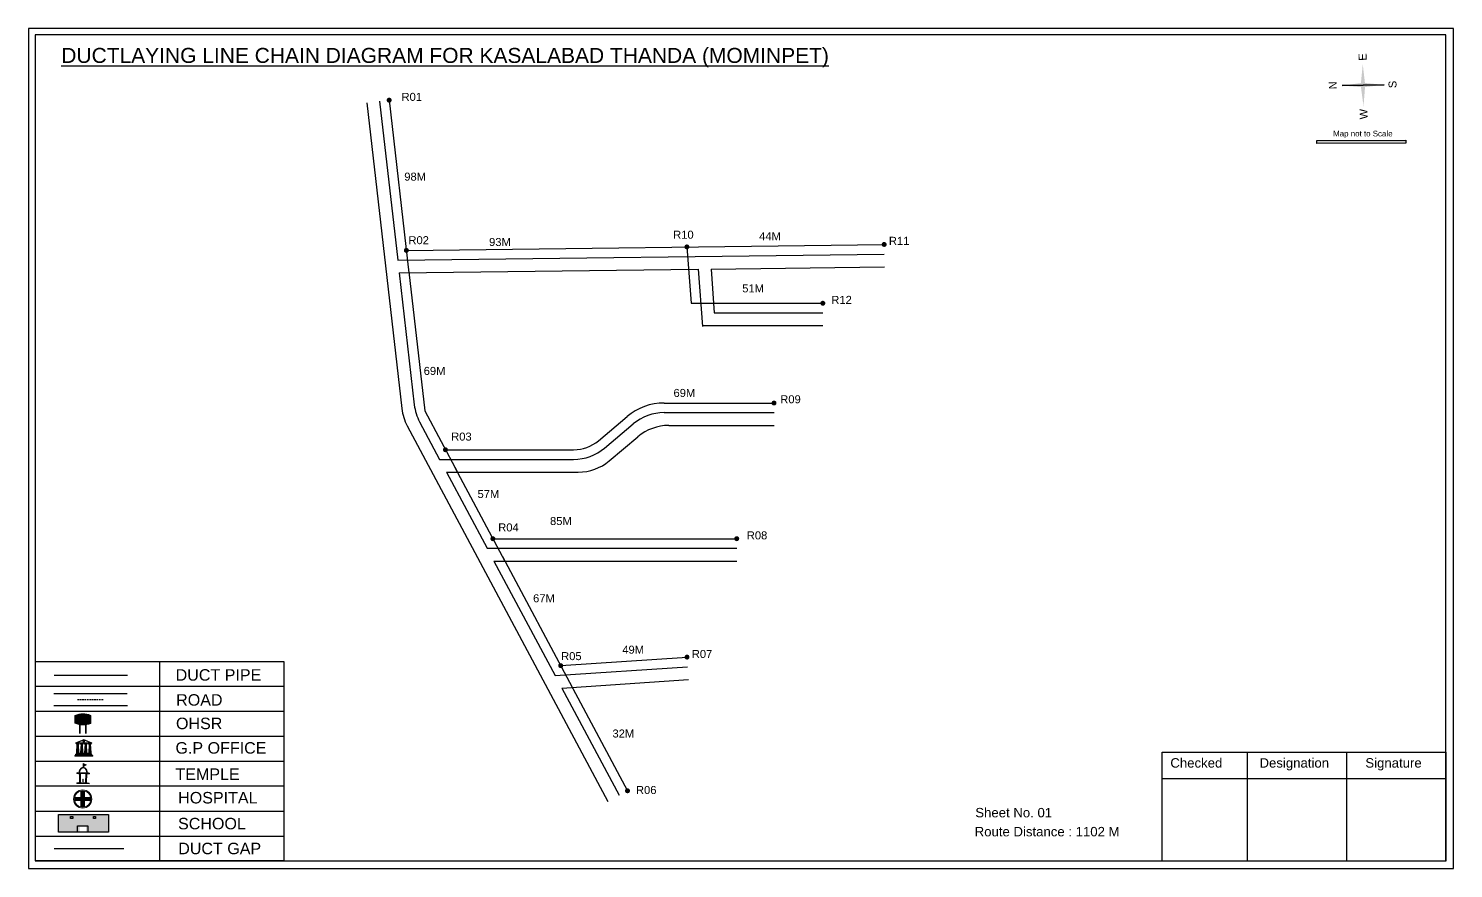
# Model space of a CAD drawing. Header units: inches. Extents: x -117 to 51867, y -12715 to 3423.
# Drawn here: x 47421 to 48311, y -9896 to -9372 of the extents above; entities that cross this region are included whole.
import ezdxf

# ---------------------------------------------------------------- set-up
doc = ezdxf.new("R2010")
doc.units = ezdxf.units.IN
doc.header["$MEASUREMENT"] = 0
doc.linetypes.add('DASHEDX2', pattern=[1.5, 1, -0.5])
for name, color, linetype in [('LANDMARK', 7, 'Continuous'), ('OHT', 7, 'Continuous'), ('pipe', 5, 'Continuous')]:
    doc.layers.add(name, color=color, linetype=linetype)
doc.styles.get("Standard").update_dxf_attribs({"font": 'arial.ttf'})

# ---------------------------------------------------------------- blocks, each defined once
blk = doc.blocks.new('OHT')
at = {"linetype": 'Continuous', "lineweight": 0, "true_color": 0x0ffffc}
blk.add_hatch(color=4, dxfattribs=at).paths.add_polyline_path([(0.012, 1), (0, 1, 0.101323), (-0.4, 0.916), (-0.4, 0.525, 0.194075), (0.399, 0.521), (0.399, 0.921, 0.097877)])
at = {"color": 4, "linetype": 'Continuous', "lineweight": 0, "true_color": 0x0ffffc, "flags": 128}
for points in [[(-0.4, 0.525), (-0.4, 0.916)], [(0.399, 0.521), (0.399, 0.921)]]:
    blk.add_lwpolyline(points, dxfattribs=at)
at = {"color": 4, "linetype": 'Continuous', "lineweight": 0, "true_color": 0x0ffffc, "const_width": 0.075, "flags": 128}
for points in [[(-0.15, 0), (-0.15, 0.475)], [(0.15, 0), (0.15, 0.473)]]:
    blk.add_lwpolyline(points, dxfattribs=at)
at = {"color": 4, "linetype": 'Continuous', "lineweight": 0, "true_color": 0x0ffffc}
for centre, radius, start, end in [((0.006, -0.019), 1.019, 67.31091, 113.47108), ((0.004, 1.513), 1.068, 247.76824, 291.70073)]:
    blk.add_arc(centre, radius, start, end, dxfattribs=at)
blk = doc.blocks.new('Government_Office')
at = {"linetype": 'Continuous', "lineweight": 0, "true_color": 0xff0000}
h = blk.add_hatch(color=1, dxfattribs=at)
h.paths.add_polyline_path([(0.44, 0.72), (0.45, 0.75), (0, 0.93), (-0.45, 0.75), (-0.44, 0.72)])
h.paths.add_polyline_path([(0.355, 0.75), (-0.355, 0.75), (0, 0.9)], flags=16)
h.paths.add_polyline_path([(0, 0.778, -1), (0, 0.872, -1)], flags=0)
h = blk.add_hatch(color=1, dxfattribs=at)
edge = h.paths.add_edge_path()
edge.add_arc((0, 0.825), 0.0467, 90, 270)
edge.add_arc((0, 0.825), 0.0467, 270, 450)
for points in [[(-0.5, 0.05), (0.5, 0.05), (0.5, 0), (-0.5, 0)], [(-0.45, 0.075), (-0.45, 0.12), (0.45, 0.12), (0.45, 0.075)], [(-0.4, 0.14), (-0.4, 0.18), (0.4, 0.18), (0.4, 0.14)]]:
    blk.add_hatch(color=1, dxfattribs=at).paths.add_polyline_path(points)
h = blk.add_hatch(color=1, dxfattribs=at)
edge = h.paths.add_edge_path()
edge.add_line((-0.27, 0.195), (-0.295, 0.675))
edge.add_line((-0.295, 0.675), (-0.29, 0.675))
edge.add_arc((-0.278, 0.688), 0.0176, 225.30401, 441.56588)
edge.add_line((-0.275, 0.705), (-0.395, 0.705))
edge.add_arc((-0.392, 0.688), 0.0176, 98.43412, 314.69599)
edge.add_line((-0.38, 0.675), (-0.375, 0.675))
edge.add_line((-0.375, 0.675), (-0.4, 0.195))
edge.add_line((-0.4, 0.195), (-0.27, 0.195))
h = blk.add_hatch(color=1, dxfattribs=at)
edge = h.paths.add_edge_path()
edge.add_line((-0.047, 0.195), (-0.072, 0.675))
edge.add_line((-0.072, 0.675), (-0.067, 0.675))
edge.add_arc((-0.054, 0.688), 0.0176, 225.30401, 441.56588)
edge.add_line((-0.052, 0.705), (-0.172, 0.705))
edge.add_arc((-0.169, 0.688), 0.0176, 98.43412, 314.69599)
edge.add_line((-0.157, 0.675), (-0.152, 0.675))
edge.add_line((-0.152, 0.675), (-0.177, 0.195))
edge.add_line((-0.177, 0.195), (-0.047, 0.195))
h = blk.add_hatch(color=1, dxfattribs=at)
edge = h.paths.add_edge_path()
edge.add_line((0.177, 0.195), (0.152, 0.675))
edge.add_line((0.152, 0.675), (0.157, 0.675))
edge.add_arc((0.169, 0.688), 0.0176, 225.30401, 441.56588)
edge.add_line((0.172, 0.705), (0.052, 0.705))
edge.add_arc((0.054, 0.688), 0.0176, 98.43412, 314.69599)
edge.add_line((0.067, 0.675), (0.072, 0.675))
edge.add_line((0.072, 0.675), (0.047, 0.195))
edge.add_line((0.047, 0.195), (0.177, 0.195))
h = blk.add_hatch(color=1, dxfattribs=at)
edge = h.paths.add_edge_path()
edge.add_line((0.4, 0.195), (0.375, 0.675))
edge.add_line((0.375, 0.675), (0.38, 0.675))
edge.add_arc((0.392, 0.688), 0.0176, 225.30401, 441.56588)
edge.add_line((0.395, 0.705), (0.275, 0.705))
edge.add_arc((0.278, 0.688), 0.0176, 98.43412, 314.69599)
edge.add_line((0.29, 0.675), (0.295, 0.675))
edge.add_line((0.295, 0.675), (0.27, 0.195))
edge.add_line((0.27, 0.195), (0.4, 0.195))
at = {"color": 1, "linetype": 'Continuous', "lineweight": 0, "true_color": 0xff0000, "flags": 128}
for points in [[(-0.45, 0.75), (-0.44, 0.72), (0.44, 0.72), (0.45, 0.75), (0, 0.93)], [(-0.355, 0.75), (0.355, 0.75), (0, 0.9)], [(-0.5, 0.05), (0.5, 0.05), (0.5, 0), (-0.5, 0)], [(-0.45, 0.075), (-0.45, 0.12), (0.45, 0.12), (0.45, 0.075)], [(-0.4, 0.14), (-0.4, 0.18), (0.4, 0.18), (0.4, 0.14)]]:
    blk.add_lwpolyline(points, close=True, dxfattribs=at)
for points in [[(0, 0.872, 1), (0, 0.778, 1)], [(-0.27, 0.195), (-0.295, 0.675), (-0.29, 0.675, 1.379694), (-0.275, 0.705), (-0.395, 0.705, 1.379694), (-0.38, 0.675), (-0.375, 0.675), (-0.4, 0.195)], [(-0.047, 0.195), (-0.072, 0.675), (-0.067, 0.675, 1.379694), (-0.052, 0.705), (-0.172, 0.705, 1.379694), (-0.157, 0.675), (-0.152, 0.675), (-0.177, 0.195)], [(0.177, 0.195), (0.152, 0.675), (0.157, 0.675, 1.379694), (0.172, 0.705), (0.052, 0.705, 1.379694), (0.067, 0.675), (0.072, 0.675), (0.047, 0.195)], [(0.4, 0.195), (0.375, 0.675), (0.38, 0.675, 1.379694), (0.395, 0.705), (0.275, 0.705, 1.379694), (0.29, 0.675), (0.295, 0.675), (0.27, 0.195)]]:
    blk.add_lwpolyline(points, format="xyb", close=True, dxfattribs=at)
blk = doc.blocks.new('Temple')
at = {"linetype": 'Continuous', "lineweight": 0, "true_color": 0xff0000}
h = blk.add_hatch(color=1, dxfattribs=at)
edge = h.paths.add_edge_path()
edge.add_line((0.175, 0.49), (0.225, 0.49))
edge.add_line((0.225, 0.49), (0.225, 0.497))
edge.add_line((0.225, 0.497), (0.307, 0.497))
edge.add_line((0.307, 0.497), (0.307, 0.533))
edge.add_line((0.307, 0.533), (0.257, 0.533))
edge.add_line((0.257, 0.533), (0.257, 0.54))
edge.add_line((0.257, 0.54), (0.2, 0.54))
edge.add_spline(control_points=[(0.2, 0.54), (0.2, 0.589), (0.19, 0.638), (0.142, 0.743), (0.092, 0.79), (0.027, 0.805), (0.02, 0.806), (0.012, 0.806)], knot_values=[4.712389, 4.712389, 4.712389, 4.712389, 5.278166, 5.278166, 6.117402, 6.117402, 6.223801, 6.223801, 6.223801, 6.223801], degree=3, periodic=0)
edge.add_line((0.012, 0.806), (0.012, 0.79))
edge.add_line((0.012, 0.79), (-0.012, 0.79))
edge.add_line((-0.012, 0.79), (-0.012, 0.806))
edge.add_spline(control_points=[(-0.012, 0.806), (-0.055, 0.802), (-0.096, 0.781), (-0.171, 0.699), (-0.197, 0.628), (-0.2, 0.55), (-0.2, 0.545), (-0.2, 0.54)], knot_values=[6.343965, 6.343965, 6.343965, 6.343965, 6.956638, 6.956638, 7.795874, 7.795874, 7.853982, 7.853982, 7.853982, 7.853982], degree=3, periodic=0)
edge.add_line((-0.2, 0.54), (-0.257, 0.54))
edge.add_line((-0.257, 0.54), (-0.257, 0.533))
edge.add_line((-0.257, 0.533), (-0.307, 0.533))
edge.add_line((-0.307, 0.533), (-0.307, 0.497))
edge.add_line((-0.307, 0.497), (-0.225, 0.497))
edge.add_line((-0.225, 0.497), (-0.225, 0.49))
edge.add_line((-0.225, 0.49), (-0.175, 0.49))
edge.add_line((-0.175, 0.49), (-0.175, 0.07))
edge.add_arc((-0.205, 0.07), 0.03, -90, 0, ccw=False)
edge.add_line((-0.205, 0.04), (-0.257, 0.04))
edge.add_line((-0.257, 0.04), (-0.257, 0.033))
edge.add_line((-0.257, 0.033), (-0.307, 0.033))
edge.add_line((-0.307, 0.033), (-0.307, 0))
edge.add_line((-0.307, 0), (0.307, 0))
edge.add_line((0.307, 0), (0.307, 0.033))
edge.add_line((0.307, 0.033), (0.257, 0.033))
edge.add_line((0.257, 0.033), (0.257, 0.04))
edge.add_line((0.257, 0.04), (0.205, 0.04))
edge.add_arc((0.205, 0.07), 0.03, 180, 270, ccw=False)
edge.add_line((0.175, 0.07), (0.175, 0.49))
h.paths.add_polyline_path([(0.125, 0.07, -0.414214), (0.095, 0.04), (0.05, 0.04), (0.05, 0.033), (-0.05, 0.033), (-0.05, 0.04), (-0.095, 0.04, -0.414214), (-0.125, 0.07), (-0.125, 0.497), (0.125, 0.497)], flags=16)
edge = h.paths.add_edge_path(flags=16)
edge.add_ellipse((0, 0.54), major_axis=(0, 0.242), ratio=0.722808, start_angle=270, end_angle=450, ccw=False)
edge.add_line((0.175, 0.54), (-0.175, 0.54))
h.paths.add_polyline_path([(0.012, 0.23), (0.012, 0.07), (-0.012, 0.07), (-0.012, 0.23)], flags=0)
h = blk.add_hatch(color=1, dxfattribs=at)
edge = h.paths.add_edge_path()
edge.add_line((0.012, 0.857), (0, 0.85))
edge.add_line((0, 0.85), (-0.003, 0.925))
edge.add_line((-0.003, 0.925), (-0.012, 0.925))
edge.add_line((-0.012, 0.925), (-0.012, 0.806))
edge.add_spline(control_points=[(-0.012, 0.806), (-0.004, 0.807), (0.004, 0.807), (0.012, 0.806)], knot_values=[6.223801, 6.223801, 6.223801, 6.223801, 6.343965, 6.343965, 6.343965, 6.343965], degree=3, periodic=0)
edge.add_line((0.012, 0.806), (0.012, 0.857))
h = blk.add_hatch(color=1, dxfattribs=at)
edge = h.paths.add_edge_path()
edge.add_line((0.012, 0.79), (0.012, 0.806))
edge.add_spline(control_points=[(0.012, 0.806), (0.004, 0.807), (-0.004, 0.807), (-0.012, 0.806)], knot_values=[6.223801, 6.223801, 6.223801, 6.223801, 6.343965, 6.343965, 6.343965, 6.343965], degree=3, periodic=0)
edge.add_line((-0.012, 0.806), (-0.012, 0.79))
edge.add_line((-0.012, 0.79), (0.012, 0.79))
at = {"linetype": 'Continuous', "lineweight": 0, "true_color": 0xe66000}
blk.add_hatch(color=32, dxfattribs=at).paths.add_polyline_path([(-0.006, 1), (0.147, 0.931), (0, 0.85)])
at = {"color": 1, "linetype": 'Continuous', "lineweight": 0, "true_color": 0xff0000, "flags": 128}
for points in [[(0.012, 0.925), (-0.012, 0.925), (-0.012, 0.79), (0.012, 0.79)], [(0.012, 0.23), (-0.012, 0.23), (-0.012, 0.07), (0.012, 0.07)]]:
    blk.add_lwpolyline(points, close=True, dxfattribs=at)
at = {"color": 32, "linetype": 'Continuous', "lineweight": 0, "true_color": 0xe66000, "flags": 128}
blk.add_lwpolyline([(-0.006, 1), (0.147, 0.931), (0, 0.85), (-0.006, 1)], dxfattribs=at)
at = {"color": 1, "linetype": 'Continuous', "lineweight": 0, "true_color": 0xff0000, "flags": 128}
blk.add_lwpolyline([(0.2, 0.54), (0.257, 0.54), (0.257, 0.533), (0.307, 0.533), (0.307, 0.497), (0.225, 0.497), (0.225, 0.49), (0.175, 0.49), (0.175, 0.07, 0.414214), (0.205, 0.04), (0.257, 0.04), (0.257, 0.033), (0.307, 0.033), (0.307, 0), (-0.307, 0), (-0.307, 0.033), (-0.257, 0.033), (-0.257, 0.04), (-0.205, 0.04, 0.414214), (-0.175, 0.07), (-0.175, 0.49), (-0.225, 0.49), (-0.225, 0.497), (-0.307, 0.497), (-0.307, 0.533), (-0.257, 0.533), (-0.257, 0.54), (-0.2, 0.54)], format="xyb", dxfattribs=at)
blk.add_lwpolyline([(-0.175, 0.54), (0.175, 0.54)], dxfattribs=at)
blk.add_lwpolyline([(0.125, 0.497), (0.125, 0.07, -0.414214), (0.095, 0.04), (0.05, 0.04), (0.05, 0.033), (-0.05, 0.033), (-0.05, 0.04), (-0.095, 0.04, -0.414214), (-0.125, 0.07), (-0.125, 0.497)], format="xyb", close=True, dxfattribs=at)
at = {"color": 1, "linetype": 'Continuous', "lineweight": 0, "true_color": 0xff0000}
blk.add_ellipse((0, 0.54), major_axis=(0, 0.242), ratio=0.722808, start_param=4.712389, end_param=7.853982, dxfattribs=at)
blk.add_open_spline([(0.2, 0.54), (0.2, 0.589), (0.19, 0.638), (0.142, 0.743), (0.092, 0.79), (-0.023, 0.816), (-0.085, 0.794), (-0.171, 0.699), (-0.197, 0.628), (-0.2, 0.55), (-0.2, 0.545), (-0.2, 0.54)], degree=3, knots=[4.712389, 4.712389, 4.712389, 4.712389, 5.278166, 5.278166, 6.117402, 6.117402, 6.956638, 6.956638, 7.795874, 7.795874, 7.853982, 7.853982, 7.853982, 7.853982], dxfattribs=at)
blk = doc.blocks.new('*U111')
at = {"color": 0, "linetype": 'DASHEDX2', "transparency": 16777216}
blk.add_line((-8.22, 0), (8.01, 0), dxfattribs=at)
blk = doc.blocks.new('Hospital')
at = {"linetype": 'Continuous', "lineweight": 0, "true_color": 0x000000}
h = blk.add_hatch(color=18, dxfattribs=at)
h.paths.add_polyline_path([(-0.5, 0, 1), (0.5, 0, 1)])
h.paths.add_polyline_path([(0.446, 0, -1), (-0.446, 0, -1)], flags=16)
at = {"linetype": 'Continuous', "true_color": 0xff0000}
blk.add_hatch(color=1, dxfattribs=at).paths.add_polyline_path([(-0.394, 0.08), (-0.08, 0.08), (-0.08, 0.394), (0.08, 0.394), (0.08, 0.08), (0.394, 0.08), (0.394, -0.08), (0.08, -0.08), (0.08, -0.394), (-0.08, -0.394), (-0.08, -0.08), (-0.394, -0.08)])
at = {"color": 1, "linetype": 'Continuous', "true_color": 0xff0000, "flags": 128}
blk.add_lwpolyline([(-0.394, 0.08), (-0.08, 0.08), (-0.08, 0.394), (0.08, 0.394), (0.08, 0.08), (0.394, 0.08), (0.394, -0.08), (0.08, -0.08), (0.08, -0.394), (-0.08, -0.394), (-0.08, -0.08), (-0.394, -0.08)], close=True, dxfattribs=at)
at = {"color": 18, "linetype": 'Continuous', "lineweight": 0, "true_color": 0x000000}
for radius in [0.5, 0.446]:
    blk.add_circle((0, 0), radius, dxfattribs=at)

msp = doc.modelspace()

# ---------------------------------------------------------------- hatches: boundary and pattern name
at = {"ltscale": 0.5}
h = msp.add_hatch(color=5, dxfattribs=at)
h.dxf.hatch_style = 1
h.paths.add_polyline_path([(47648.19, -9416.75, 1), (47645.07, -9416.75, 1)])
at = {"true_color": 0x0093dd}
h = msp.add_hatch(color=142, dxfattribs=at)
h.dxf.hatch_style = 1
h.paths.add_polyline_path([(48226.1, -9441.88), (48226.1, -9443.73), (48281.61, -9443.6), (48281.61, -9441.76)])
at = {"ltscale": 0.5}
h = msp.add_hatch(color=5, dxfattribs=at)
h.dxf.hatch_style = 1
h.paths.add_polyline_path([(47957.38, -9506.84, 1), (47954.26, -9506.84, 1)])
h = msp.add_hatch(color=5, dxfattribs=at)
h.dxf.hatch_style = 1
h.paths.add_polyline_path([(47658.91, -9510.52, 1), (47655.79, -9510.52, 1)])
h = msp.add_hatch(color=5, dxfattribs=at)
h.dxf.hatch_style = 1
h.paths.add_polyline_path([(47834.15, -9508.36, 1), (47831.04, -9508.36, 1)])
h = msp.add_hatch(color=5, dxfattribs=at)
h.dxf.hatch_style = 1
h.paths.add_polyline_path([(47919.07, -9543.55, 1), (47915.95, -9543.55, 1)])
h = msp.add_hatch(color=5, dxfattribs=at)
h.dxf.hatch_style = 1
h.paths.add_polyline_path([(47888.58, -9605.85, 1), (47885.46, -9605.85, 1)])
h = msp.add_hatch(color=5, dxfattribs=at)
h.dxf.hatch_style = 1
h.paths.add_polyline_path([(47683.31, -9635.02, 1), (47680.19, -9635.02, 1)])
h = msp.add_hatch(color=5, dxfattribs=at)
h.dxf.hatch_style = 1
h.paths.add_polyline_path([(47712.98, -9690.58, 1), (47709.86, -9690.58, 1)])
h = msp.add_hatch(color=5, dxfattribs=at)
h.dxf.hatch_style = 1
h.paths.add_polyline_path([(47865.3, -9690.58, 1), (47862.18, -9690.58, 1)])
h = msp.add_hatch(color=5, dxfattribs=at)
h.dxf.hatch_style = 1
h.paths.add_polyline_path([(47834.23, -9764.51, 1), (47831.12, -9764.51, 1)])
h = msp.add_hatch(color=5, dxfattribs=at)
h.dxf.hatch_style = 1
h.paths.add_polyline_path([(47755.32, -9769.84, 1), (47752.2, -9769.84, 1)])
h = msp.add_hatch(color=5, dxfattribs=at)
h.dxf.hatch_style = 1
h.paths.add_polyline_path([(47797.06, -9847.99, 1), (47793.95, -9847.99, 1)])
at = {"true_color": 0xc8c92d}
h = msp.add_hatch(color=52, dxfattribs=at)
h.dxf.hatch_style = 1
h.paths.add_polyline_path([(47446.29, -9862.81), (47440.12, -9862.81), (47440.12, -9873.9), (47446.29, -9873.9)])
h.paths.add_polyline_path([(47471.14, -9862.81), (47464.97, -9862.81), (47464.97, -9873.9), (47471.14, -9873.9)])
at = {"true_color": 0x293189}
h = msp.add_hatch(color=177, dxfattribs=at)
h.dxf.hatch_style = 1
h.paths.add_polyline_path([(47464.97, -9862.81), (47446.29, -9862.81), (47446.29, -9873.9), (47453.3, -9873.9), (47453.3, -9870.27), (47457.15, -9870.27), (47457.15, -9873.9), (47464.97, -9873.9)])
h.paths.add_polyline_path([(47448.96, -9865.29), (47447.58, -9865.29), (47447.58, -9864.02), (47448.96, -9864.02)], flags=16)
h.paths.add_polyline_path([(47461.83, -9865.29), (47461.83, -9864.02), (47463.21, -9864.02), (47463.21, -9865.29)], flags=16)

# ---------------------------------------------------------------- linework, layer by layer
for p, q in [((48268.17, -9407.18), (48241.87, -9407.64)), ((48241.87, -9407.64), (48268.17, -9407.18)), ((48268.17, -9407.18), (48241.87, -9407.64)), ((48255.04, -9407.41), (48268.17, -9407.18)), ((47640.67, -9417.43), (47652, -9516.59)), ((47632.72, -9418.34), (47654.55, -9609.36)), ((47652, -9516.59), (47955.9, -9512.84)), ((47643.96, -9516.69), (47643.96, -9516.69)), ((47652.92, -9524.58), (47839.66, -9522.27)), ((47839.66, -9522.27), (47842.36, -9558.15)), ((47847.67, -9522.18), (47956, -9520.84)), ((47847.67, -9522.18), (47849.73, -9549.55)), ((47652.92, -9524.58), (47662.33, -9606.94)), ((47849.73, -9549.55), (47917.51, -9549.55)), ((47842.31, -9557.55), (47917.51, -9557.55)), ((47818.4, -9611.85), (47854.29, -9611.85)), ((47854.29, -9611.85), (47887.02, -9611.85)), ((47657.9, -9620.09), (47783.16, -9854.58)), ((47665.67, -9617.66), (47678.15, -9641.02)), ((47781.17, -9633.97), (47799.08, -9618.9)), ((47821.32, -9619.85), (47854.29, -9619.85)), ((47854.29, -9619.85), (47887.02, -9619.85)), ((47784.09, -9641.97), (47802, -9626.9)), ((47678.15, -9641.02), (47761.85, -9641.02)), ((47682.42, -9649.02), (47764.77, -9649.02)), ((47682.42, -9649.02), (47707.82, -9696.58)), ((47698.75, -9696.58), (47698.75, -9696.58)), ((47707.82, -9696.58), (47863.74, -9696.58)), ((47712.1, -9704.58), (47863.74, -9704.58)), ((47712.1, -9704.58), (47750.29, -9776.08)), ((47425.44, -9767.38), (47425.44, -9890.59)), ((47503.21, -9767.38), (47503.21, -9891.8)), ((47750.29, -9776.08), (47833.08, -9770.5)), ((47741.54, -9776.67), (47741.54, -9776.67)), ((47754.43, -9783.82), (47833.62, -9778.48)), ((47580.97, -9782.93), (47425.44, -9782.93)), ((47437.1, -9787.23), (47482.98, -9787.23)), ((47754.43, -9783.82), (47790.21, -9850.81)), ((47580.97, -9798.49), (47425.44, -9798.49)), ((47437.1, -9794.75), (47483.22, -9794.75)), ((47580.97, -9814.04), (47425.44, -9814.04)), ((47580.97, -9829.59), (47425.44, -9829.59)), ((47580.97, -9845.14), (47425.44, -9845.14)), ((47425.44, -9860.7), (47580.97, -9860.7)), ((47425.44, -9876.25), (47580.97, -9876.25)), ((47425.44, -9890.59), (47425.44, -9891.8)), ((47425.44, -9890.83), (47425.44, -9891.79)), ((47580.97, -9891.8), (47425.44, -9891.8))]:
    msp.add_line(p, q)
at = {"color": 1}
msp.add_line((48241.87, -9407.64), (48255.03, -9407.41), dxfattribs=at)
at = {"color": 242, "true_color": 0xcd2027}
for p, q in [((48182.5, -9823.95), (48182.5, -9891.85)), ((48244.71, -9823.95), (48244.71, -9891.85)), ((48129.54, -9840.4), (48306.76, -9840.4))]:
    msp.add_line(p, q, dxfattribs=at)
for points in [[(47421.33, -9372), (47421.33, -9896.5), (48311.47, -9896.5), (48311.47, -9372)], [(47425.44, -9376.02), (47425.44, -9891.79), (48306.76, -9891.79), (48306.76, -9376.02)], [(47471.21, -9862.81), (47471.21, -9873.9), (47440.12, -9873.9), (47440.12, -9862.81)], [(47448.96, -9864.02), (47448.96, -9865.29), (47447.58, -9865.29), (47447.58, -9864.02)], [(47461.83, -9865.29), (47461.83, -9864.02), (47463.21, -9864.02), (47463.21, -9865.29)]]:
    msp.add_lwpolyline(points, close=True)
at = {"color": 142, "true_color": 0x0093dd}
msp.add_lwpolyline([(48281.61, -9443.6), (48226.1, -9443.73), (48226.1, -9441.88), (48281.61, -9441.76), (48281.61, -9443.6)], dxfattribs=at)
for points in [[(47580.97, -9891.8), (47580.97, -9767.38), (47425.44, -9767.38)], [(47451.97, -9873.9), (47451.97, -9869.8), (47458.49, -9869.8), (47458.49, -9873.9)]]:
    msp.add_lwpolyline(points)
at = {"color": 242, "true_color": 0xcd2027}
msp.add_lwpolyline([(48306.76, -9891.85), (48129.54, -9891.85), (48129.54, -9823.95), (48306.76, -9823.95)], close=True, dxfattribs=at)
for centre, start, end in [((47684.36, -9605.95), 186.51913, 208.10975), ((47692.13, -9603.53), 186.51913, 208.10975), ((47818.4, -9641.85), 90, 130.09388), ((47821.32, -9649.85), 90, 130.09388), ((47761.85, -9611.02), 270, 310.09388), ((47764.77, -9619.02), 270, 310.09388)]:
    msp.add_arc(centre, 30, start, end)
for points in [[(48256.31, -9407.37), (48253.5, -9407.42), (48254.79, -9394.26)], [(48256.31, -9407.37), (48253.5, -9407.42), (48254.79, -9394.26)], [(48256.32, -9407.37), (48253.5, -9407.42), (48255.25, -9420.56)], [(48256.32, -9407.37), (48253.5, -9407.42), (48255.25, -9420.56)], [(48255.05, -9408.7), (48255, -9405.89), (48268.17, -9407.18)], [(48255.05, -9408.7), (48255, -9405.89), (48268.17, -9407.18)]]:
    msp.add_solid(points)
at = {"color": 1}
msp.add_solid([(48255.05, -9408.71), (48255, -9405.89), (48241.87, -9407.64)], dxfattribs=at)
msp.add_solid([(48255.05, -9408.71), (48255, -9405.89), (48241.87, -9407.64)], dxfattribs=at)
at = {"layer": 'OHT', "color": 5}
msp.add_line((47437.27, -9775.84), (47483.15, -9775.84), dxfattribs=at)
at = {"layer": 'OHT', "color": 1}
msp.add_line((47437.27, -9884.03), (47480.86, -9884.03), dxfattribs=at)
at = {"layer": 'pipe'}
for p, q in [((47646.63, -9416.75), (47658.95, -9524.51)), ((47657.35, -9510.52), (47955.82, -9506.84)), ((47832.59, -9508.36), (47835.24, -9543.55)), ((47658.88, -9523.9), (47668.81, -9610.8)), ((47835.24, -9543.55), (47917.51, -9543.55)), ((47668.81, -9610.8), (47689.23, -9649.02)), ((47818.4, -9605.85), (47854.29, -9605.85)), ((47854.29, -9605.85), (47887.02, -9605.85)), ((47777.31, -9629.38), (47795.21, -9614.31)), ((47681.75, -9635.02), (47761.85, -9635.02)), ((47687.72, -9646.2), (47718.9, -9704.58)), ((47711.42, -9690.58), (47863.74, -9690.58)), ((47717.39, -9701.75), (47760.99, -9783.38)), ((47753.76, -9769.84), (47832.68, -9764.51)), ((47759.72, -9781), (47795.51, -9847.99))]:
    msp.add_line(p, q, dxfattribs=at)
for centre, radius, start, end in [((47818.4, -9641.85), 36, 90, 130.09388), ((47761.85, -9611.02), 24, 270, 310.09388)]:
    msp.add_arc(centre, radius, start, end, dxfattribs=at)

# ---------------------------------------------------------------- block references
at = {"linetype": 'DASHEDX2'}
msp.add_blockref('*U111', (47460.1, -9790.99), dxfattribs=at)
at = {"layer": 'LANDMARK'}
for name, p, xscale, yscale, zscale in [('Government_Office', (47455.86, -9826.45), 11.32114773247135, 11.32114773247135, 11.32114773247135), ('Hospital', (47455.17, -9853.11), 11.41772014427468, 11.41772014427468, 11.41772014427468)]:
    msp.add_blockref(name, p, dxfattribs=dict(at, xscale=xscale, yscale=yscale, zscale=zscale))
at = {"layer": 'LANDMARK', "xscale": 12.62452535729322, "yscale": 12.62452535729322, "zscale": 12.62452535729322, "rotation": 358.3713438591284}
msp.add_blockref('Temple', (47455.29, -9843.57), dxfattribs=at)
at = {"layer": 'OHT', "xscale": 12.45189723782068, "yscale": 12.45189723782068, "zscale": 12.45189723782068}
msp.add_blockref('OHT', (47455.27, -9812.35), dxfattribs=at)

# ---------------------------------------------------------------- texts
at = {"color": 242, "true_color": 0xcd2027}
msp.add_text('%%UDUCTLAYING LINE CHAIN DIAGRAM FOR KASALABAD THANDA (MOMINPET)', height=9.375, dxfattribs=at).set_placement((47441.83, -9393.49))
for s, p in [('E', (48257.19, -9392.09)), ('N', (48238.6, -9409.94)), ('S', (48275.89, -9409.19)), ('W', (48257.83, -9428.69))]:
    msp.add_text(s, height=4.95, rotation=91.00631).set_placement(p)
for s, height, p in [('R01', 5, (47654.33, -9417.17)), ('Map not to Scale', 3.5424, (48236.28, -9439.38)), ('98M', 5, (47656.05, -9466.99)), ('R02', 5, (47658.64, -9506.67)), ('93M', 5, (47709.04, -9507.8)), ('R10', 5, (47824.01, -9503.25)), ('44M', 5, (47877.73, -9504.21)), ('R11', 5, (47958.78, -9507.08)), ('51M', 5, (47867.17, -9536.77)), ('R12', 5, (47922.81, -9543.95)), ('69M', 5, (47668.19, -9588.3)), ('69M', 5, (47824.24, -9602.05)), ('R09', 5, (47890.93, -9606.02)), ('R03', 5, (47685.35, -9629.31)), ('57M', 5, (47701.82, -9665.15)), ('R04', 5, (47714.75, -9686.02)), ('85M', 5, (47747.1, -9682.04)), ('R08', 5, (47870.02, -9690.99)), ('67M', 5, (47736.53, -9730.28)), ('R05', 5, (47754.02, -9766.39)), ('49M', 5, (47792.25, -9762.37)), ('R07', 5, (47835.65, -9765.05)), ('DUCT PIPE', 7.178, (47513.25, -9779.22)), ('ROAD ', 7.178, (47513.56, -9794.83)), ('OHSR', 7.178, (47513.46, -9809.5)), ('G.P OFFICE', 7.178, (47513.14, -9824.79)), ('32M', 5, (47786.11, -9814.71)), ('TEMPLE', 7.178, (47513.13, -9841.2)), ('Checked', 5.886, (48134.61, -9833.5)), ('Designation', 5.886, (48190.31, -9833.5)), ('Signature', 5.886, (48256.41, -9833.5)), ('R06', 5, (47800.79, -9849.99)), ('HOSPITAL', 7.178, (47514.81, -9855.89)), ('Sheet No. 01', 5.886, (48012.75, -9864.56)), ('SCHOOL', 7.178, (47514.75, -9872.05)), ('Route Distance : 1102 M', 5.886, (48012.38, -9876.43)), ('DUCT GAP', 7.178, (47514.86, -9887.6))]:
    msp.add_text(s, height=height).set_placement(p)

doc.saveas('drawing.dxf')
